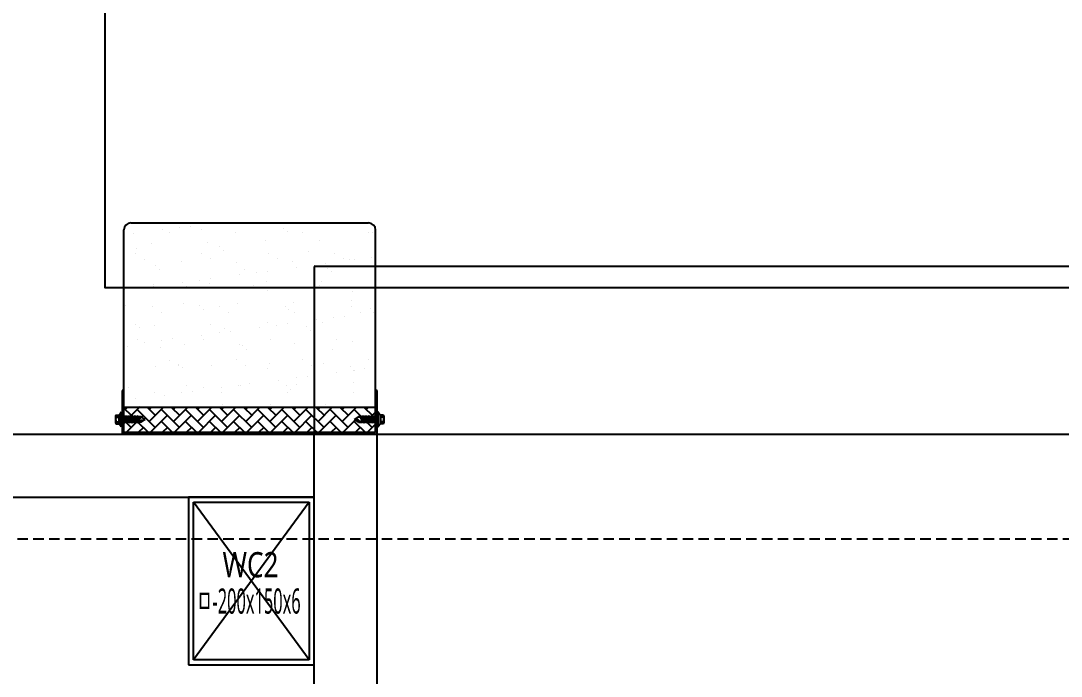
# Model space of a CAD drawing. Header units: millimetres. Extents: x 13515 to 183937, y -33900 to -660.
# Drawn here: x 121038.99 to 121058.41, y -19623.34 to -19611.1 of the extents above; entities that cross this region are included whole.
import ezdxf
from ezdxf.enums import TextEntityAlignment as Align

# ---------------------------------------------------------------- set-up
doc = ezdxf.new("R2010")
doc.units = ezdxf.units.MM
doc.header["$LTSCALE"] = 100
doc.header["$MEASUREMENT"] = 0
doc.header["$PDSIZE"] = -10
doc.linetypes.add('HIDDEN2', pattern=[0.1875, 0.125, -0.0625])
doc.layers.get('0').update_dxf_attribs({"linetype": 'CONTINUOUS'})
doc.layers.get('Defpoints').update_dxf_attribs({"color": 171, "linetype": 'CONTINUOUS'})
for name, color, linetype in [('ELE7 (0.07)', 8, 'CONTINUOUS'), ('ELE9', 9, 'CONTINUOUS'), ('FIN(패널-T75 글라스울)', 6, 'CONTINUOUS'), ('h COLUMN', 252, 'CONTINUOUS'), ('OVERHEAD DOOR - ELE', 9, 'CONTINUOUS'), ('OVERHEAD DOOR - ETC', 252, 'CONTINUOUS'), ('주차-화물', 251, 'CONTINUOUS')]:
    doc.layers.add(name, color=color, linetype=linetype)
doc.styles.add('TE', font='malgun_0.ttf')

# ---------------------------------------------------------------- blocks, each defined once
blk = doc.blocks.new('*U142')
at = {"color": 0, "linetype": 'ByBlock'}
for p, q in [((100, 75), (-100, 75)), ((-100, 75), (-100, -75)), ((100, -75), (100, 75)), ((-94, 69), (94, 69)), ((-94, -69), (-94, 69)), ((94, 69), (94, -69)), ((94, -69), (-94, -69)), ((-100, -75), (100, -75))]:
    blk.add_line(p, q, dxfattribs=at)
at = {"layer": 'Defpoints'}
blk.add_point((0, 0), dxfattribs=at)
blk = doc.blocks.new('WC2')
at = {"layer": 'h COLUMN', "ltscale": 0.1}
for p, q in [((69, -94), (-69, 94)), ((69, 94), (-69, -94))]:
    blk.add_line(p, q, dxfattribs=at)
at = {"layer": 'h COLUMN', "ltscale": 0.1, "rotation": 90}
blk.add_blockref('*U142', (0, 0), dxfattribs=at)
at = {"layer": 'Defpoints', "style": 'TE'}
for s, width, p in [('WC2', 0.8, (-34.4, 19.4)), ('ㅁ-200x150x6', 0.5, (-65.3, -24))]:
    blk.add_text(s, height=30, dxfattribs=dict(at, width=width)).set_placement(p, align=Align.MIDDLE_LEFT)
blk = doc.blocks.new('지상1층 WC 배치')
at = {"ltscale": 10000}
blk.add_blockref('WC2', (171500, -26650), dxfattribs=at)
blk = doc.blocks.new('A$Ca9da7916')
at = {"layer": 'ELE7 (0.07)', "ltscale": 0.002}
blk.add_line((227, 875), (227, 3325), dxfattribs=at)
at = {"layer": 'FIN(패널-T75 글라스울)'}
for p, q in [((702, 950), (227, 950)), ((227, 0), (227, 950)), ((702, 875), (227, 875)), ((302, 0), (302, 875))]:
    blk.add_line(p, q, dxfattribs=at)
at = {"layer": 'OVERHEAD DOOR - ELE', "ltscale": 0.002}
for p, q in [((27, 3325), (27, 875)), ((27, 875), (227, 875))]:
    blk.add_line(p, q, dxfattribs=at)
at = {"layer": 'OVERHEAD DOOR - ETC'}
for p, q in [((204.1, 957.5), (204.1, 953.8)), ((205.2, 958), (213.4, 958)), ((206.6, 957.5), (206.6, 953.8)), ((212, 957.5), (212, 953.8)), ((214.6, 957.5), (214.6, 953.8)), ((225, 948), (-16.7, 948)), ((195, 948), (195, 648)), ((195, 948), (225, 948)), ((205, 953.8), (200.3, 950.8)), ((218.3, 950.8), (200.3, 950.8)), ((200.3, 950.8), (200.3, 950)), ((200.3, 950.8), (218.3, 950.8)), ((200.3, 950), (218.3, 950)), ((204.1, 953.8), (214.6, 953.8)), ((213.6, 953.8), (205, 953.8)), ((205.2, 947.6), (211.1, 950)), ((205.2, 945.8), (213.5, 949.2)), ((205.2, 945.8), (213.5, 949.2)), ((205.2, 947.6), (206.2, 948.4)), ((206.2, 947.2), (205.2, 947.6)), ((205.2, 947.6), (206.2, 946.8)), ((206.2, 947.6), (205.2, 947.6)), ((205.2, 943.9), (213.5, 947.4)), ((205.2, 943.9), (213.5, 947.4)), ((205.2, 945.8), (206.2, 946.6)), ((206.2, 945.4), (205.2, 945.8)), ((205.2, 945.8), (206.2, 945)), ((206.2, 945.8), (205.2, 945.8)), ((205.2, 942.1), (213.5, 945.5)), ((205.2, 942.1), (213.5, 945.5)), ((205.2, 943.9), (206.2, 944.7)), ((206.2, 943.5), (205.2, 943.9)), ((205.2, 943.9), (206.2, 943.1)), ((206.2, 943.9), (205.2, 943.9)), ((205.2, 940.3), (213.5, 943.7)), ((205.2, 940.3), (213.5, 943.7)), ((205.2, 942.1), (206.2, 942.9)), ((206.2, 948.4), (206.2, 950)), ((211.9, 950), (206.2, 947.6)), ((206.2, 948.4), (210, 950)), ((206.2, 946.6), (212.5, 949.2)), ((212.5, 948.4), (206.2, 945.8)), ((206.2, 946.6), (206.2, 947.6)), ((206.2, 944.7), (212.5, 947.4)), ((212.5, 946.5), (206.2, 943.9)), ((206.2, 944.7), (206.2, 945.8)), ((206.2, 942.9), (212.5, 945.5)), ((212.5, 944.7), (206.2, 942.1)), ((206.2, 942.9), (206.2, 943.9)), ((206.2, 941.1), (212.5, 943.7)), ((212.5, 942.9), (206.2, 940.3)), ((212.5, 949.2), (212.5, 950)), ((213.5, 949.2), (212.5, 950)), ((212.5, 949.6), (213.5, 949.2)), ((213.5, 949.2), (212.5, 948.4)), ((212.5, 949.2), (213.5, 949.2)), ((212.5, 947.4), (212.5, 948.4)), ((213.5, 947.4), (212.5, 948.2)), ((212.5, 947.8), (213.5, 947.4)), ((213.5, 947.4), (212.5, 946.5)), ((212.5, 947.4), (213.5, 947.4)), ((212.5, 945.5), (212.5, 946.5)), ((213.5, 945.5), (212.5, 946.3)), ((212.5, 945.9), (213.5, 945.5)), ((213.5, 945.5), (212.5, 944.7)), ((212.5, 945.5), (213.5, 945.5)), ((212.5, 943.7), (212.5, 944.7)), ((213.5, 943.7), (212.5, 944.5)), ((212.5, 944.1), (213.5, 943.7)), ((213.5, 943.7), (212.5, 942.9)), ((212.5, 943.7), (213.5, 943.7)), ((212.5, 941.9), (212.5, 942.9)), ((218.3, 950.8), (213.6, 953.8)), ((218.3, 950), (218.3, 950.8)), ((225, 948), (225, 648)), ((-25, 939.7), (-25, 656.3)), ((206.2, 941.7), (205.2, 942.1)), ((205.2, 942.1), (206.2, 941.3)), ((206.2, 942.1), (205.2, 942.1)), ((205.2, 938.4), (213.5, 941.9)), ((205.2, 938.4), (213.5, 941.9)), ((205.2, 940.3), (206.2, 941.1)), ((206.2, 939.9), (205.2, 940.3)), ((205.2, 940.3), (206.2, 939.5)), ((206.2, 940.3), (205.2, 940.3)), ((205.2, 936.6), (213.5, 940)), ((205.2, 936.6), (213.5, 940)), ((205.2, 938.4), (206.2, 939.2)), ((206.2, 938), (205.2, 938.4)), ((205.2, 938.4), (206.2, 937.6)), ((206.2, 938.4), (205.2, 938.4)), ((205.2, 934.8), (213.5, 938.2)), ((205.2, 934.8), (213.5, 938.2)), ((205.2, 936.6), (206.2, 937.4)), ((206.2, 936.2), (205.2, 936.6)), ((205.2, 936.6), (206.2, 935.8)), ((206.2, 936.6), (205.2, 936.6)), ((205.2, 932.9), (213.5, 936.4)), ((205.2, 932.9), (213.5, 936.4)), ((205.2, 934.8), (206.2, 935.6)), ((206.2, 934.4), (205.2, 934.8)), ((205.2, 934.8), (206.2, 934)), ((206.2, 934.8), (205.2, 934.8)), ((205.2, 931.1), (213.5, 934.5)), ((205.2, 931.1), (213.5, 934.5)), ((205.2, 932.9), (206.2, 933.7)), ((206.2, 932.5), (205.2, 932.9)), ((205.2, 932.9), (206.2, 932.1)), ((206.2, 932.9), (205.2, 932.9)), ((205.2, 931.1), (206.2, 931.9)), ((206.2, 930.7), (205.2, 931.1)), ((205.2, 931.1), (206.2, 930.3)), ((206.2, 931.1), (205.2, 931.1)), ((206.2, 941.1), (206.2, 942.1)), ((206.2, 939.2), (212.5, 941.9)), ((212.5, 941), (206.2, 938.4)), ((206.2, 939.2), (206.2, 940.3)), ((206.2, 937.4), (212.5, 940)), ((212.5, 939.2), (206.2, 936.6)), ((206.2, 937.4), (206.2, 938.4)), ((206.2, 935.6), (212.5, 938.2)), ((212.5, 937.4), (206.2, 934.8)), ((206.2, 935.6), (206.2, 936.6)), ((206.2, 933.7), (212.5, 936.4)), ((212.5, 935.5), (206.2, 932.9)), ((206.2, 933.7), (206.2, 934.8)), ((206.2, 931.9), (212.5, 934.5)), ((212.5, 933.7), (206.2, 931.1)), ((206.2, 931.9), (206.2, 932.9)), ((206.2, 929.7), (210.4, 931.5)), ((206.2, 927.6), (206.2, 931.1)), ((210.4, 931.4), (213.5, 932.7)), ((210.4, 931.4), (213.5, 932.7)), ((210.4, 931.4), (211.4, 932.3)), ((210.4, 931.5), (212.5, 930.3)), ((211.4, 931.4), (210.4, 931.4)), ((211.4, 932.3), (212.5, 932.7)), ((212.5, 931.9), (211.4, 931.4)), ((213.5, 941.9), (212.5, 942.7)), ((212.5, 942.3), (213.5, 941.9)), ((213.5, 941.9), (212.5, 941)), ((212.5, 941.9), (213.5, 941.9)), ((212.5, 940), (212.5, 941)), ((213.5, 940), (212.5, 940.8)), ((212.5, 940.4), (213.5, 940)), ((213.5, 940), (212.5, 939.2)), ((212.5, 940), (213.5, 940)), ((212.5, 938.2), (212.5, 939.2)), ((213.5, 938.2), (212.5, 939)), ((212.5, 938.6), (213.5, 938.2)), ((213.5, 938.2), (212.5, 937.4)), ((212.5, 938.2), (213.5, 938.2)), ((212.5, 936.4), (212.5, 937.4)), ((213.5, 936.4), (212.5, 937.2)), ((212.5, 936.8), (213.5, 936.4)), ((213.5, 936.4), (212.5, 935.5)), ((212.5, 936.4), (213.5, 936.4)), ((212.5, 934.5), (212.5, 935.5)), ((213.5, 934.5), (212.5, 935.3)), ((212.5, 934.9), (213.5, 934.5)), ((213.5, 934.5), (212.5, 933.7)), ((212.5, 934.5), (213.5, 934.5)), ((212.5, 932.7), (212.5, 933.7)), ((213.5, 932.7), (212.5, 933.5)), ((212.5, 933.1), (213.5, 932.7)), ((213.5, 932.7), (212.5, 931.9)), ((212.5, 932.7), (213.5, 932.7)), ((212.5, 927.6), (212.5, 931.9)), ((209.3, 922.8), (206.2, 927.6)), ((210, 927.8), (209.3, 922.8)), ((212.5, 927.6), (209.3, 922.8)), ((212.5, 930.3), (210, 927.8)), ((209.3, 673.2), (206.2, 668.4)), ((212.5, 668.4), (209.3, 673.2)), ((210, 668.2), (209.3, 673.2)), ((205.2, 664.9), (206.2, 665.7)), ((206.2, 665.3), (205.2, 664.9)), ((205.2, 664.9), (213.5, 661.5)), ((205.2, 664.9), (213.5, 661.5)), ((206.2, 664.9), (205.2, 664.9)), ((205.2, 664.9), (206.2, 664.1)), ((205.2, 663.1), (206.2, 663.9)), ((206.2, 663.5), (205.2, 663.1)), ((205.2, 663.1), (213.5, 659.6)), ((205.2, 663.1), (213.5, 659.6)), ((206.2, 663.1), (205.2, 663.1)), ((205.2, 663.1), (206.2, 662.3)), ((205.2, 661.2), (206.2, 662)), ((206.2, 661.6), (205.2, 661.2)), ((205.2, 661.2), (213.5, 657.8)), ((205.2, 661.2), (213.5, 657.8)), ((206.2, 661.2), (205.2, 661.2)), ((205.2, 661.2), (206.2, 660.4)), ((205.2, 659.4), (206.2, 660.2)), ((206.2, 659.8), (205.2, 659.4)), ((205.2, 659.4), (213.5, 656)), ((205.2, 659.4), (213.5, 656)), ((206.2, 659.4), (205.2, 659.4)), ((205.2, 659.4), (206.2, 658.6)), ((205.2, 657.6), (206.2, 658.4)), ((206.2, 658), (205.2, 657.6)), ((205.2, 657.6), (213.5, 654.1)), ((205.2, 657.6), (213.5, 654.1)), ((206.2, 657.6), (205.2, 657.6)), ((205.2, 657.6), (206.2, 656.8)), ((206.2, 668.4), (206.2, 664.9)), ((206.2, 666.3), (210.4, 664.5)), ((212.5, 662.3), (206.2, 664.9)), ((206.2, 664.1), (206.2, 663.1)), ((206.2, 664.1), (212.5, 661.5)), ((212.5, 660.5), (206.2, 663.1)), ((206.2, 662.3), (206.2, 661.2)), ((206.2, 662.3), (212.5, 659.6)), ((212.5, 658.6), (206.2, 661.2)), ((206.2, 660.4), (206.2, 659.4)), ((206.2, 660.4), (212.5, 657.8)), ((212.5, 656.8), (206.2, 659.4)), ((206.2, 658.6), (206.2, 657.6)), ((206.2, 658.6), (212.5, 656)), ((212.5, 655), (206.2, 657.6)), ((212.5, 665.7), (210, 668.2)), ((210.4, 664.5), (212.5, 665.7)), ((210.4, 664.6), (213.5, 663.3)), ((210.4, 664.6), (213.5, 663.3)), ((211.4, 664.6), (210.4, 664.6)), ((210.4, 664.6), (211.4, 663.7)), ((212.5, 664.1), (211.4, 664.6)), ((211.4, 663.7), (212.5, 663.3)), ((212.5, 668.4), (212.5, 664.1)), ((213.5, 663.3), (212.5, 664.1)), ((212.5, 663.3), (212.5, 662.3)), ((212.5, 663.3), (213.5, 663.3)), ((212.5, 662.9), (213.5, 663.3)), ((213.5, 663.3), (212.5, 662.5)), ((213.5, 661.5), (212.5, 662.3)), ((212.5, 661.5), (212.5, 660.5)), ((212.5, 661.1), (213.5, 661.5)), ((213.5, 661.5), (212.5, 660.7)), ((212.5, 661.5), (213.5, 661.5)), ((213.5, 659.6), (212.5, 660.5)), ((212.5, 659.6), (212.5, 658.6)), ((212.5, 659.2), (213.5, 659.6)), ((213.5, 659.6), (212.5, 658.8)), ((212.5, 659.6), (213.5, 659.6)), ((213.5, 657.8), (212.5, 658.6)), ((212.5, 657.8), (212.5, 656.8)), ((212.5, 657.8), (213.5, 657.8)), ((212.5, 657.4), (213.5, 657.8)), ((213.5, 657.8), (212.5, 657)), ((225, 648), (-16.7, 648)), ((225, 648), (195, 648)), ((200.3, 645.2), (200.3, 646)), ((200.3, 646), (218.3, 646)), ((218.3, 645.2), (200.3, 645.2)), ((205, 642.2), (200.3, 645.2)), ((200.3, 645.2), (218.3, 645.2)), ((205.2, 655.7), (206.2, 656.5)), ((206.2, 656.1), (205.2, 655.7)), ((205.2, 655.7), (213.5, 652.3)), ((205.2, 655.7), (213.5, 652.3)), ((206.2, 655.7), (205.2, 655.7)), ((205.2, 655.7), (206.2, 654.9)), ((205.2, 653.9), (206.2, 654.7)), ((206.2, 654.3), (205.2, 653.9)), ((205.2, 653.9), (213.5, 650.5)), ((205.2, 653.9), (213.5, 650.5)), ((206.2, 653.9), (205.2, 653.9)), ((205.2, 653.9), (206.2, 653.1)), ((205.2, 652.1), (206.2, 652.9)), ((206.2, 652.5), (205.2, 652.1)), ((205.2, 652.1), (213.5, 648.6)), ((205.2, 652.1), (213.5, 648.6)), ((206.2, 652.1), (205.2, 652.1)), ((205.2, 652.1), (206.2, 651.3)), ((205.2, 650.2), (206.2, 651)), ((206.2, 650.6), (205.2, 650.2)), ((205.2, 650.2), (213.5, 646.8)), ((205.2, 650.2), (213.5, 646.8)), ((206.2, 650.2), (205.2, 650.2)), ((205.2, 650.2), (206.2, 649.4)), ((205.2, 648.4), (206.2, 649.2)), ((206.2, 648.8), (205.2, 648.4)), ((205.2, 648.4), (211.1, 646)), ((206.2, 648.4), (205.2, 648.4)), ((205.2, 648.4), (206.2, 647.6)), ((206.2, 656.8), (206.2, 655.7)), ((206.2, 656.8), (212.5, 654.1)), ((212.5, 653.1), (206.2, 655.7)), ((206.2, 654.9), (206.2, 653.9)), ((206.2, 654.9), (212.5, 652.3)), ((212.5, 651.3), (206.2, 653.9)), ((206.2, 653.1), (206.2, 652.1)), ((206.2, 653.1), (212.5, 650.5)), ((212.5, 649.5), (206.2, 652.1)), ((206.2, 651.3), (206.2, 650.2)), ((206.2, 651.3), (212.5, 648.6)), ((212.5, 647.6), (206.2, 650.2)), ((206.2, 649.4), (206.2, 648.4)), ((206.2, 649.4), (212.5, 646.8)), ((211.9, 646), (206.2, 648.4)), ((206.2, 647.6), (206.2, 646)), ((206.2, 647.6), (210, 646)), ((213.5, 656), (212.5, 656.8)), ((212.5, 656), (212.5, 655)), ((212.5, 655.6), (213.5, 656)), ((213.5, 656), (212.5, 655.2)), ((212.5, 656), (213.5, 656)), ((213.5, 654.1), (212.5, 655)), ((212.5, 654.1), (212.5, 653.1)), ((212.5, 653.7), (213.5, 654.1)), ((213.5, 654.1), (212.5, 653.3)), ((212.5, 654.1), (213.5, 654.1)), ((213.5, 652.3), (212.5, 653.1)), ((212.5, 652.3), (212.5, 651.3)), ((212.5, 651.9), (213.5, 652.3)), ((213.5, 652.3), (212.5, 651.5)), ((212.5, 652.3), (213.5, 652.3)), ((213.5, 650.5), (212.5, 651.3)), ((212.5, 650.5), (212.5, 649.5)), ((212.5, 650.1), (213.5, 650.5)), ((213.5, 650.5), (212.5, 649.7)), ((212.5, 650.5), (213.5, 650.5)), ((213.5, 648.6), (212.5, 649.5)), ((212.5, 648.6), (212.5, 647.6)), ((212.5, 648.2), (213.5, 648.6)), ((213.5, 648.6), (212.5, 647.8)), ((212.5, 648.6), (213.5, 648.6)), ((213.5, 646.8), (212.5, 647.6)), ((212.5, 646.8), (212.5, 646)), ((212.5, 646.4), (213.5, 646.8)), ((213.5, 646.8), (212.5, 646)), ((212.5, 646.8), (213.5, 646.8)), ((218.3, 645.2), (213.6, 642.2)), ((218.3, 646), (218.3, 645.2)), ((204.1, 642.2), (214.6, 642.2)), ((204.1, 638.5), (204.1, 642.2)), ((213.6, 642.2), (205, 642.2)), ((205.2, 638), (213.4, 638)), ((206.6, 638.5), (206.6, 642.2)), ((212, 638.5), (212, 642.2)), ((214.6, 638.5), (214.6, 642.2))]:
    blk.add_line(p, q, dxfattribs=at)
at = {"layer": 'OVERHEAD DOOR - ETC', "ltscale": 0.002}
for p, q in [((-13.6, 944.7), (-13.6, 944.7)), ((-5, 947.9), (-5, 947.9)), ((16.2, 943.1), (16.2, 943.1)), ((81, 947.2), (81, 947.2)), ((81.6, 945.9), (81.6, 945.9)), ((227, 950), (175, 950)), ((175, 950), (175, 948)), ((175, 948), (225, 948)), ((195, 934.6), (204.4, 944.1)), ((197.3, 922.5), (218.8, 944.1)), ((200.5, 948), (211.6, 936.9)), ((214.9, 948), (225, 937.9)), ((225, 948), (225, 648)), ((227, 646), (227, 950)), ((-13.9, 939.6), (-13.9, 939.6)), ((76.7, 942.5), (76.7, 942.5)), ((138, 940.1), (138, 940.1)), ((148.8, 934.8), (148.8, 934.8)), ((195, 939.1), (197.3, 936.9)), ((211.6, 922.5), (225, 935.9)), ((18.9, 922.5), (18.9, 922.5)), ((56.4, 920.4), (56.4, 920.4)), ((67.5, 918.8), (67.5, 918.8)), ((74.4, 919.6), (74.4, 919.6)), ((81.3, 930.3), (81.3, 930.3)), ((116.4, 920.4), (116.4, 920.4)), ((146.7, 918.2), (146.7, 918.2)), ((150.5, 921.6), (150.5, 921.6)), ((151, 922.9), (151, 922.9)), ((165.4, 922), (165.4, 922)), ((177.1, 922), (177.1, 922)), ((195, 924.8), (211.6, 908.1)), ((204.4, 929.7), (225, 909.1)), ((218.8, 929.7), (225, 923.5)), ((17.7, 909.8), (17.7, 909.8)), ((18.5, 917.2), (18.5, 917.2)), ((86.1, 911.4), (86.1, 911.4)), ((195, 905.9), (204.4, 915.3)), ((195, 910.4), (197.3, 908.1)), ((197.3, 893.8), (218.8, 915.3)), ((211.6, 893.8), (225, 907.1)), ((10.8, 899), (10.8, 899)), ((33.2, 895.1), (33.2, 895.1)), ((87.8, 898.2), (87.8, 898.2)), ((113.5, 901.5), (113.5, 901.5)), ((126.4, 896.1), (126.4, 896.1)), ((153.2, 900.9), (153.2, 900.9)), ((195, 896), (211.6, 879.4)), ((204.4, 901), (225, 880.4)), ((218.8, 901), (225, 894.8)), ((-4.1, 881.4), (-4.1, 881.4)), ((23.4, 888), (23.4, 888)), ((29, 890.4), (29, 890.4)), ((44.8, 883), (44.8, 883)), ((49.9, 881), (49.9, 881)), ((93.8, 884.6), (93.8, 884.6)), ((142.7, 886.2), (142.7, 886.2)), ((191.6, 887.8), (191.6, 887.8)), ((195, 877.1), (204.4, 886.6)), ((195, 881.7), (197.3, 879.4)), ((197.3, 865), (218.8, 886.6)), ((25.2, 874.7), (25.2, 874.7)), ((90.6, 877.5), (90.6, 877.5)), ((103.2, 870.8), (103.2, 870.8)), ((145, 871.7), (145, 871.7)), ((204.4, 872.2), (225, 851.7)), ((211.6, 865), (225, 878.4)), ((218.8, 872.2), (225, 866)), ((-13.7, 860.5), (-13.7, 860.5)), ((8.7, 868.3), (8.7, 868.3)), ((99, 866.1), (99, 866.1)), ((138.2, 861), (138.2, 861)), ((157.8, 866.4), (157.8, 866.4)), ((195, 867.3), (211.6, 850.7)), ((195, 848.4), (204.4, 857.8)), ((197.3, 836.3), (218.8, 857.8)), ((21, 848.6), (21, 848.6)), ((27.9, 854.1), (27.9, 854.1)), ((69.9, 850.2), (69.9, 850.2)), ((78.7, 844), (78.7, 844)), ((81.4, 851.2), (81.4, 851.2)), ((118.9, 851.8), (118.9, 851.8)), ((159.5, 853.2), (159.5, 853.2)), ((167.8, 853.4), (167.8, 853.4)), ((173.2, 846.5), (173.2, 846.5)), ((195, 852.9), (197.3, 850.7)), ((211.6, 836.3), (225, 849.7)), ((-18.7, 838.4), (-18.7, 838.4)), ((-14.5, 843), (-14.5, 843)), ((74.6, 840.5), (74.6, 840.5)), ((95.1, 843), (95.1, 843)), ((162.3, 832.6), (162.3, 832.6)), ((169, 841.8), (169, 841.8)), ((177.2, 842.9), (177.2, 842.9)), ((195, 838.6), (211.6, 821.9)), ((204.4, 843.5), (225, 822.9)), ((218.8, 843.5), (225, 837.3)), ((11, 819.9), (11, 819.9)), ((17.8, 830.7), (17.8, 830.7)), ((32.4, 819.6), (32.4, 819.6)), ((93.4, 819.6), (93.4, 819.6)), ((96.9, 829.8), (96.9, 829.8)), ((113.6, 822.4), (113.6, 822.4)), ((142.4, 821.2), (142.4, 821.2)), ((148.7, 819.7), (148.7, 819.7)), ((191.3, 822.8), (191.3, 822.8)), ((195, 819.7), (204.4, 829.1)), ((195, 824.2), (197.3, 821.9)), ((197.3, 807.6), (218.8, 829.1)), ((211.6, 807.6), (225, 820.9)), ((-4.4, 816.4), (-4.4, 816.4)), ((44.5, 818), (44.5, 818)), ((51.3, 814.1), (51.3, 814.1)), ((55.5, 818.7), (55.5, 818.7)), ((99.6, 809.1), (99.6, 809.1)), ((195, 809.8), (211.6, 793.2)), ((204.4, 814.7), (225, 794.2)), ((218.8, 814.7), (225, 808.6)), ((34.2, 806.4), (34.2, 806.4)), ((50, 801.9), (50, 801.9)), ((125.5, 794.4), (125.5, 794.4)), ((166.8, 798.1), (166.8, 798.1)), ((195, 790.9), (204.4, 800.4)), ((195, 795.5), (197.3, 793.2)), ((197.3, 778.8), (218.8, 800.4)), ((21.8, 782.1), (21.8, 782.1)), ((31, 792), (31, 792)), ((36.9, 785.7), (36.9, 785.7)), ((70.8, 783.7), (70.8, 783.7)), ((119.7, 785.3), (119.7, 785.3)), ((121.2, 789.8), (121.2, 789.8)), ((138.3, 781.9), (138.3, 781.9)), ((145.2, 792.6), (145.2, 792.6)), ((168.5, 784.8), (168.5, 784.8)), ((168.7, 786.9), (168.7, 786.9)), ((204.4, 786), (225, 765.5)), ((211.6, 778.8), (225, 792.2)), ((218.8, 786), (225, 779.8)), ((-13.6, 781.4), (-13.6, 781.4)), ((81.6, 772.1), (81.6, 772.1)), ((104.1, 774.6), (104.1, 774.6)), ((195, 781.1), (211.6, 764.5)), ((195, 762.2), (204.4, 771.6)), ((197.3, 750.1), (218.8, 771.6)), ((3.5, 762), (3.5, 762)), ((7.8, 766.7), (7.8, 766.7)), ((74.7, 761.4), (74.7, 761.4)), ((101, 767.7), (101, 767.7)), ((105.9, 761.4), (105.9, 761.4)), ((171.3, 764.2), (171.3, 764.2)), ((177.4, 763.8), (177.4, 763.8)), ((191.2, 765.5), (191.2, 765.5)), ((195, 766.7), (197.3, 764.5)), ((204.4, 757.3), (225, 736.7)), ((211.6, 750.1), (225, 763.5)), ((218.8, 757.3), (225, 751.1)), ((-2, 747.8), (-2, 747.8)), ((17.9, 751.6), (17.9, 751.6)), ((41.4, 751.2), (41.4, 751.2)), ((47, 749.4), (47, 749.4)), ((95.9, 751), (95.9, 751)), ((144.9, 752.6), (144.9, 752.6)), ((193.8, 754.2), (193.8, 754.2)), ((195, 752.3), (211.6, 735.7)), ((-16.7, 739.9), (-16.7, 739.9)), ((11.1, 740.8), (11.1, 740.8)), ((43.2, 738), (43.2, 738)), ((73.5, 737.7), (73.5, 737.7)), ((77.8, 742.4), (77.8, 742.4)), ((108.6, 740.8), (108.6, 740.8)), ((113.8, 743.3), (113.8, 743.3)), ((171, 743.4), (171, 743.4)), ((195, 733.5), (204.4, 742.9)), ((195, 738), (197.3, 735.7)), ((197.3, 721.3), (218.8, 742.9)), ((211.6, 721.3), (225, 734.7)), ((-21.3, 727.8), (-21.3, 727.8)), ((50.2, 722.8), (50.2, 722.8)), ((119.4, 720.4), (119.4, 720.4)), ((168.4, 722), (168.4, 722)), ((175.8, 729.7), (175.8, 729.7)), ((195, 723.6), (211.6, 707)), ((204.4, 728.5), (225, 708)), ((218.8, 728.5), (225, 722.3)), ((-19.5, 714.6), (-19.5, 714.6)), ((21.5, 717.2), (21.5, 717.2)), ((45.9, 717.4), (45.9, 717.4)), ((53.3, 715.6), (53.3, 715.6)), ((70.5, 718.8), (70.5, 718.8)), ((143.5, 713.4), (143.5, 713.4)), ((145.3, 713.5), (145.3, 713.5)), ((147.8, 718.1), (147.8, 718.1)), ((177.5, 716.5), (177.5, 716.5)), ((195, 704.7), (204.4, 714.2)), ((195, 709.2), (197.3, 707)), ((197.3, 692.6), (218.8, 714.2)), ((-13.4, 702.3), (-13.4, 702.3)), ((113.1, 706.3), (113.1, 706.3)), ((138.5, 702.8), (138.5, 702.8)), ((180.3, 695.8), (180.3, 695.8)), ((195, 694.9), (211.6, 678.2)), ((204.4, 699.8), (225, 679.2)), ((211.6, 692.6), (225, 706)), ((218.8, 699.8), (225, 693.6)), ((-16.8, 693.9), (-16.8, 693.9)), ((25.8, 685.6), (25.8, 685.6)), ((30.1, 690.3), (30.1, 690.3)), ((47.8, 682.9), (47.8, 682.9)), ((50.4, 682.9), (50.4, 682.9)), ((81.7, 693), (81.7, 693)), ((96.8, 684.5), (96.8, 684.5)), ((114.9, 693), (114.9, 693)), ((123.3, 691.3), (123.3, 691.3)), ((145.7, 686.1), (145.7, 686.1)), ((177.5, 684.7), (177.5, 684.7)), ((194.6, 687.7), (194.6, 687.7)), ((195, 676), (204.4, 685.4)), ((197.3, 663.9), (218.8, 685.4)), ((-1.1, 681.3), (-1.1, 681.3)), ((18.1, 672.5), (18.1, 672.5)), ((74.9, 682.3), (74.9, 682.3)), ((117.6, 672.4), (117.6, 672.4)), ((195, 680.5), (197.3, 678.2)), ((204.4, 671.1), (225, 650.5)), ((211.6, 663.9), (225, 677.2)), ((218.8, 671.1), (225, 664.9)), ((-12.2, 659.4), (-12.2, 659.4)), ((5.6, 663.5), (5.6, 663.5)), ((11.3, 661.7), (11.3, 661.7)), ((52.2, 669.6), (52.2, 669.6)), ((95.8, 661.4), (95.8, 661.4)), ((100.1, 666), (100.1, 666)), ((113.9, 664.2), (113.9, 664.2)), ((184.8, 661.3), (184.8, 661.3)), ((193.3, 667), (193.3, 667)), ((195, 666.1), (211.6, 649.5)), ((24, 648.6), (24, 648.6)), ((54.9, 649), (54.9, 649)), ((72.9, 650.2), (72.9, 650.2)), ((121.9, 651.8), (121.9, 651.8)), ((170.8, 653.4), (170.8, 653.4)), ((175, 648), (175, 646)), ((225, 648), (175, 648)), ((175, 646), (227, 646)), ((186.5, 648.1), (186.5, 648.1)), ((195, 651.8), (197.3, 649.5)), ((195.8, 648), (204.4, 656.7)), ((210.1, 648), (218.8, 656.7)), ((224.5, 648), (225, 648.5))]:
    blk.add_line(p, q, dxfattribs=at)
at = {"layer": 'OVERHEAD DOOR - ETC'}
for centre, radius, start, end in [((205.3, 956.1), 1.86, 46.9662, 133.0338), ((209.3, 950.4), 7.61, 69.1195, 110.8805), ((213.3, 956.1), 1.86, 46.9662, 133.0338), ((-16.7, 939.7), 8.33, 90, 180), ((-16.7, 656.3), 8.33, 180, 270), ((205.3, 639.9), 1.86, 226.9662, 313.0338), ((209.3, 645.6), 7.61, 249.1195, 290.8805), ((213.3, 639.9), 1.86, 226.9662, 313.0338)]:
    blk.add_arc(centre, radius, start, end, dxfattribs=at)
blk = doc.blocks.new('A$C9dd89177')
at = {"layer": '주차-화물', "ltscale": 0.1}
blk.add_lwpolyline([(0, 0), (11000, 0), (11000, 3250), (0, 3250), (0, 0), (11000, 3250)], dxfattribs=at)
blk = doc.blocks.new('FGHJ')
at = {"layer": 'ELE9', "linetype": 'HIDDEN2'}
blk.add_lwpolyline([(37195449.1, 67346.3), (37195449.1, 40346.3), (37042549.1, 40346.3), (37042549.1, 51346.3), (37030449.1, 51346.3), (37030449.1, -38303.7), (37200899.1, -38303.7)], dxfattribs=at)
at = {"layer": 'ELE9', "ltscale": 0.1, "rotation": 270}
for name, p in [('A$C9dd89177', (37152624.1, 51646.3)), ('A$Ca9da7916', (37151999.1, 40698.3))]:
    blk.add_blockref(name, p, dxfattribs=at)
at = {"layer": 'ELE9'}
blk.add_blockref('지상1층 WC 배치', (36981299.1, 66946.3), dxfattribs=at)

msp = doc.modelspace()

# ---------------------------------------------------------------- block references
at = {"xscale": 0.01565102769230769, "yscale": 0.01565102769230769, "zscale": 0.01565102769230769}
msp.add_blockref('FGHJ', (-460436.194, -20252.242), dxfattribs=at)

doc.saveas('drawing.dxf')
